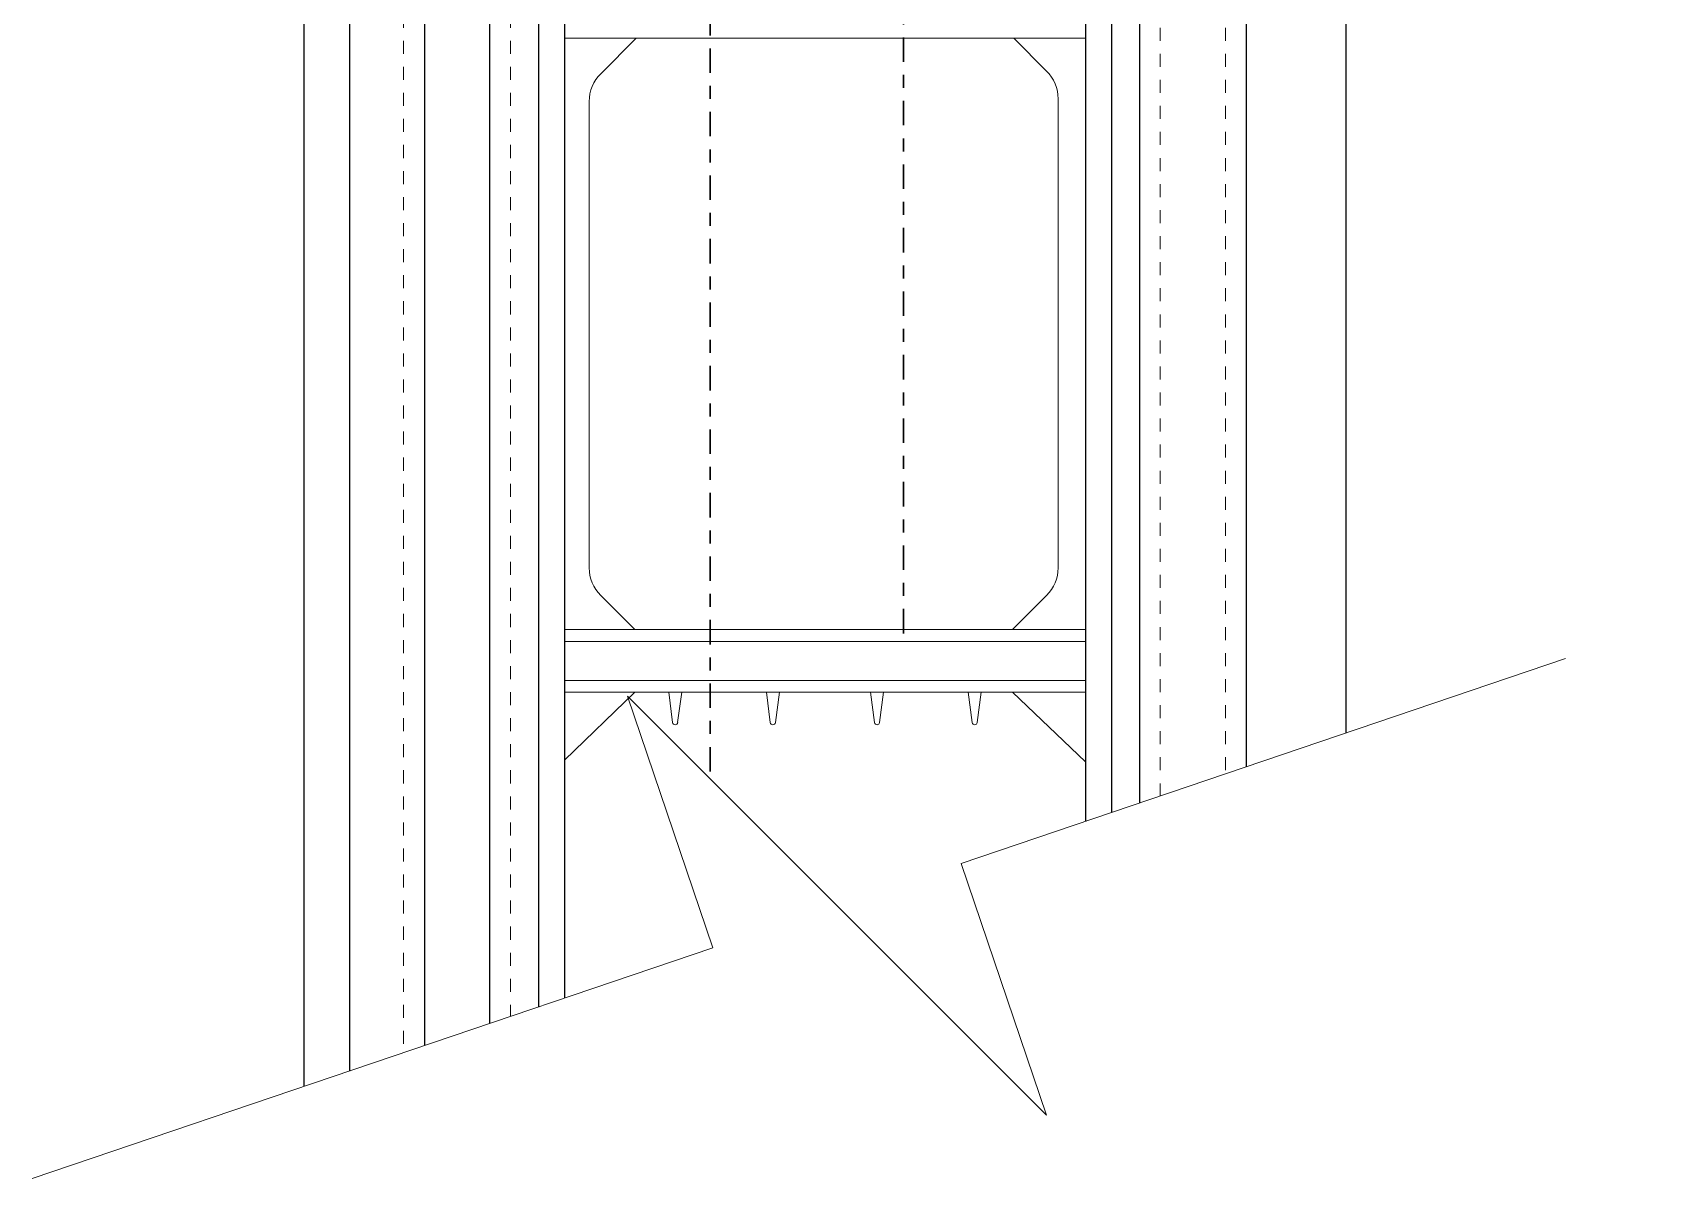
# Model space of a CAD drawing. Header units: inches. Extents: x -81.3 to -8.2, y 163 to 241.3.
# Drawn here: x -54.12 to -41.7, y 181.54 to 190.34 of the extents above; entities that cross this region are included whole.
import ezdxf

# ---------------------------------------------------------------- set-up
doc = ezdxf.new("R2010")
doc.units = ezdxf.units.IN
doc.header["$MEASUREMENT"] = 0
doc.linetypes.add('CENTER', pattern=[2, 1.25, -0.25, 0.25, -0.25])
doc.linetypes.add('DASHED2', pattern=[0.375, 0.25, -0.125])
for name, color, linetype, lineweight in [('A2 Hatch', 8, 'Continuous', 9), ('DETAILS', 7, 'Continuous', 13), ('DIM', 3, 'Continuous', 13), ('REBAR', 2, 'CENTER', 30)]:
    doc.layers.add(name, color=color, linetype=linetype, lineweight=lineweight)
doc.styles.add('ARCTEXT', font='arctext.shx', dxfattribs={"width": 0.85})
doc.dimstyles.new('ARCTEXT1-4', dxfattribs={"dimtxt": 4, "dimasz": 2, "dimexe": 2, "dimexo": 2, "dimgap": 2, "dimtad": 1, "dimdec": 4, "dimzin": 3, "dimdsep": 46, "dimlunit": 4, "dimtxsty": 'ARCTEXT', "dimblk": 'ARCHTICK', "dimcen": 2, "dimaunit": 1, "dimadec": 0, "dimazin": 0, "dimtfac": 1, "dimtdec": 4, "dimtmove": 2, "dimatfit": 3, "dimldrblk": 'arrow', "dimfxl": 1, "dimtolj": 1, "dimtzin": 0, "dimarcsym": 0})

# ---------------------------------------------------------------- blocks, each defined once
blk = doc.blocks.new('_ArchTick')
at = {"color": 0, "linetype": 'ByBlock', "const_width": 0.15}
blk.add_lwpolyline([(-0.5, -0.5), (0.5, 0.5)], dxfattribs=at)
blk = doc.blocks.new('arrow')
at = {"layer": 'DIM'}
blk.add_hatch(color=253, dxfattribs=at).paths.add_polyline_path([(-2, 0.5), (-2, -0.5), (0, 0)])
at = {"layer": 'DIM', "lineweight": 9}
for points in [[(-2, 0.983), (-2, 0.5), (-2.469, 0.617)], [(0.374, 0.094), (0, 0)], [(0.374, -0.094), (0, 0)], [(-2, -0.983), (-2, -0.5), (-2.469, -0.617)]]:
    blk.add_lwpolyline(points, dxfattribs=at)
at = {"layer": 'DIM', "lineweight": 15}
blk.add_lwpolyline([(0, 0), (-2, -0.5), (-2, 0.5), (0, 0)], dxfattribs=at)

msp = doc.modelspace()

# ---------------------------------------------------------------- linework, layer by layer
at = {"color": 1}
for p, q in [((-51.686, 194.272), (-51.686, 182.364)), ((-51.111, 194.272), (-51.111, 182.559)), ((-50.611, 194.272), (-50.611, 182.728)), ((-50.036, 194.272), (-50.036, 182.923)), ((-46.036, 194.272), (-46.036, 184.28)), ((-50.236, 194.022), (-50.236, 182.855)), ((-45.836, 194.022), (-45.836, 184.348)), ((-52.036, 193.772), (-52.036, 182.245)), ((-45.621, 193.772), (-45.621, 184.421)), ((-44.801, 193.772), (-44.801, 184.699)), ((-44.036, 193.772), (-44.036, 184.958))]:
    msp.add_line(p, q, dxfattribs=at)
at = {"layer": 'A2 Hatch', "linetype": 'DASHED2', "ltscale": 0.15}
for p, q in [((-51.271, 194.272), (-51.271, 182.504)), ((-50.451, 194.272), (-50.451, 182.783)), ((-45.461, 193.772), (-45.461, 184.475)), ((-44.961, 193.772), (-44.961, 184.644))]:
    msp.add_line(p, q, dxfattribs=at)
at = {"layer": 'DETAILS', "color": 6, "lineweight": 20}
for p, q in [((-46.036, 190.292), (-50.036, 190.292)), ((-49.486, 190.292), (-49.758, 190.019)), ((-46.586, 190.292), (-46.334, 190.039)), ((-49.846, 186.226), (-49.846, 189.807)), ((-46.246, 186.226), (-46.246, 189.827)), ((-49.496, 185.752), (-49.758, 186.014)), ((-46.596, 185.752), (-46.334, 186.014)), ((-46.036, 185.752), (-50.036, 185.752)), ((-46.036, 185.662), (-50.036, 185.662)), ((-49.846, 185.752), (-49.496, 185.752)), ((-49.236, 185.752), (-49.136, 185.752)), ((-46.036, 185.362), (-50.036, 185.362)), ((-46.036, 185.272), (-50.036, 185.272)), ((-49.496, 185.272), (-50.036, 184.751)), ((-49.206, 185.038), (-49.236, 185.272)), ((-49.167, 185.038), (-49.136, 185.272)), ((-48.456, 185.038), (-48.486, 185.272)), ((-48.417, 185.038), (-48.386, 185.272)), ((-47.656, 185.038), (-47.686, 185.272)), ((-47.617, 185.038), (-47.586, 185.272)), ((-46.906, 185.038), (-46.936, 185.272)), ((-46.867, 185.038), (-46.836, 185.272)), ((-46.596, 185.272), (-46.036, 184.737))]:
    msp.add_line(p, q, dxfattribs=at)
for centre, radius, start, end in [((-49.546, 189.807), 0.3, 135, 180), ((-46.546, 189.827), 0.3, 0, 45), ((-49.546, 186.226), 0.3, 180, 225), ((-46.546, 186.226), 0.3, 315, 0), ((-49.186, 185.042), 0.02, 191.3099, 348.6901), ((-48.436, 185.042), 0.02, 191.3099, 348.6901), ((-47.636, 185.042), 0.02, 191.3099, 348.6901), ((-46.886, 185.042), 0.02, 191.3099, 348.6901)]:
    msp.add_arc(centre, radius, start, end, dxfattribs=at)
at = {"layer": 'DIM'}
msp.add_lwpolyline([(-42.351, 185.53), (-46.989, 183.957), (-46.334, 182.025), (-49.552, 185.242), (-48.896, 183.31), (-54.122, 181.538)], dxfattribs=at)
at = {"layer": 'REBAR', "ltscale": 0.15}
for p, q in [((-48.918, 240.426), (-48.918, 184.608)), ((-47.433, 185.723), (-47.433, 238.941))]:
    msp.add_line(p, q, dxfattribs=at)

# ---------------------------------------------------------------- leaders
at = {"layer": 'DIM'}
msp.add_leader([(-44.036, 209.397), (-31.718, 187.888), (-30.718, 187.888)], dimstyle='ARCTEXT1-4', override={"dimasz": 0.5, "dimtad": 0}, dxfattribs=at)

doc.saveas('drawing.dxf')
